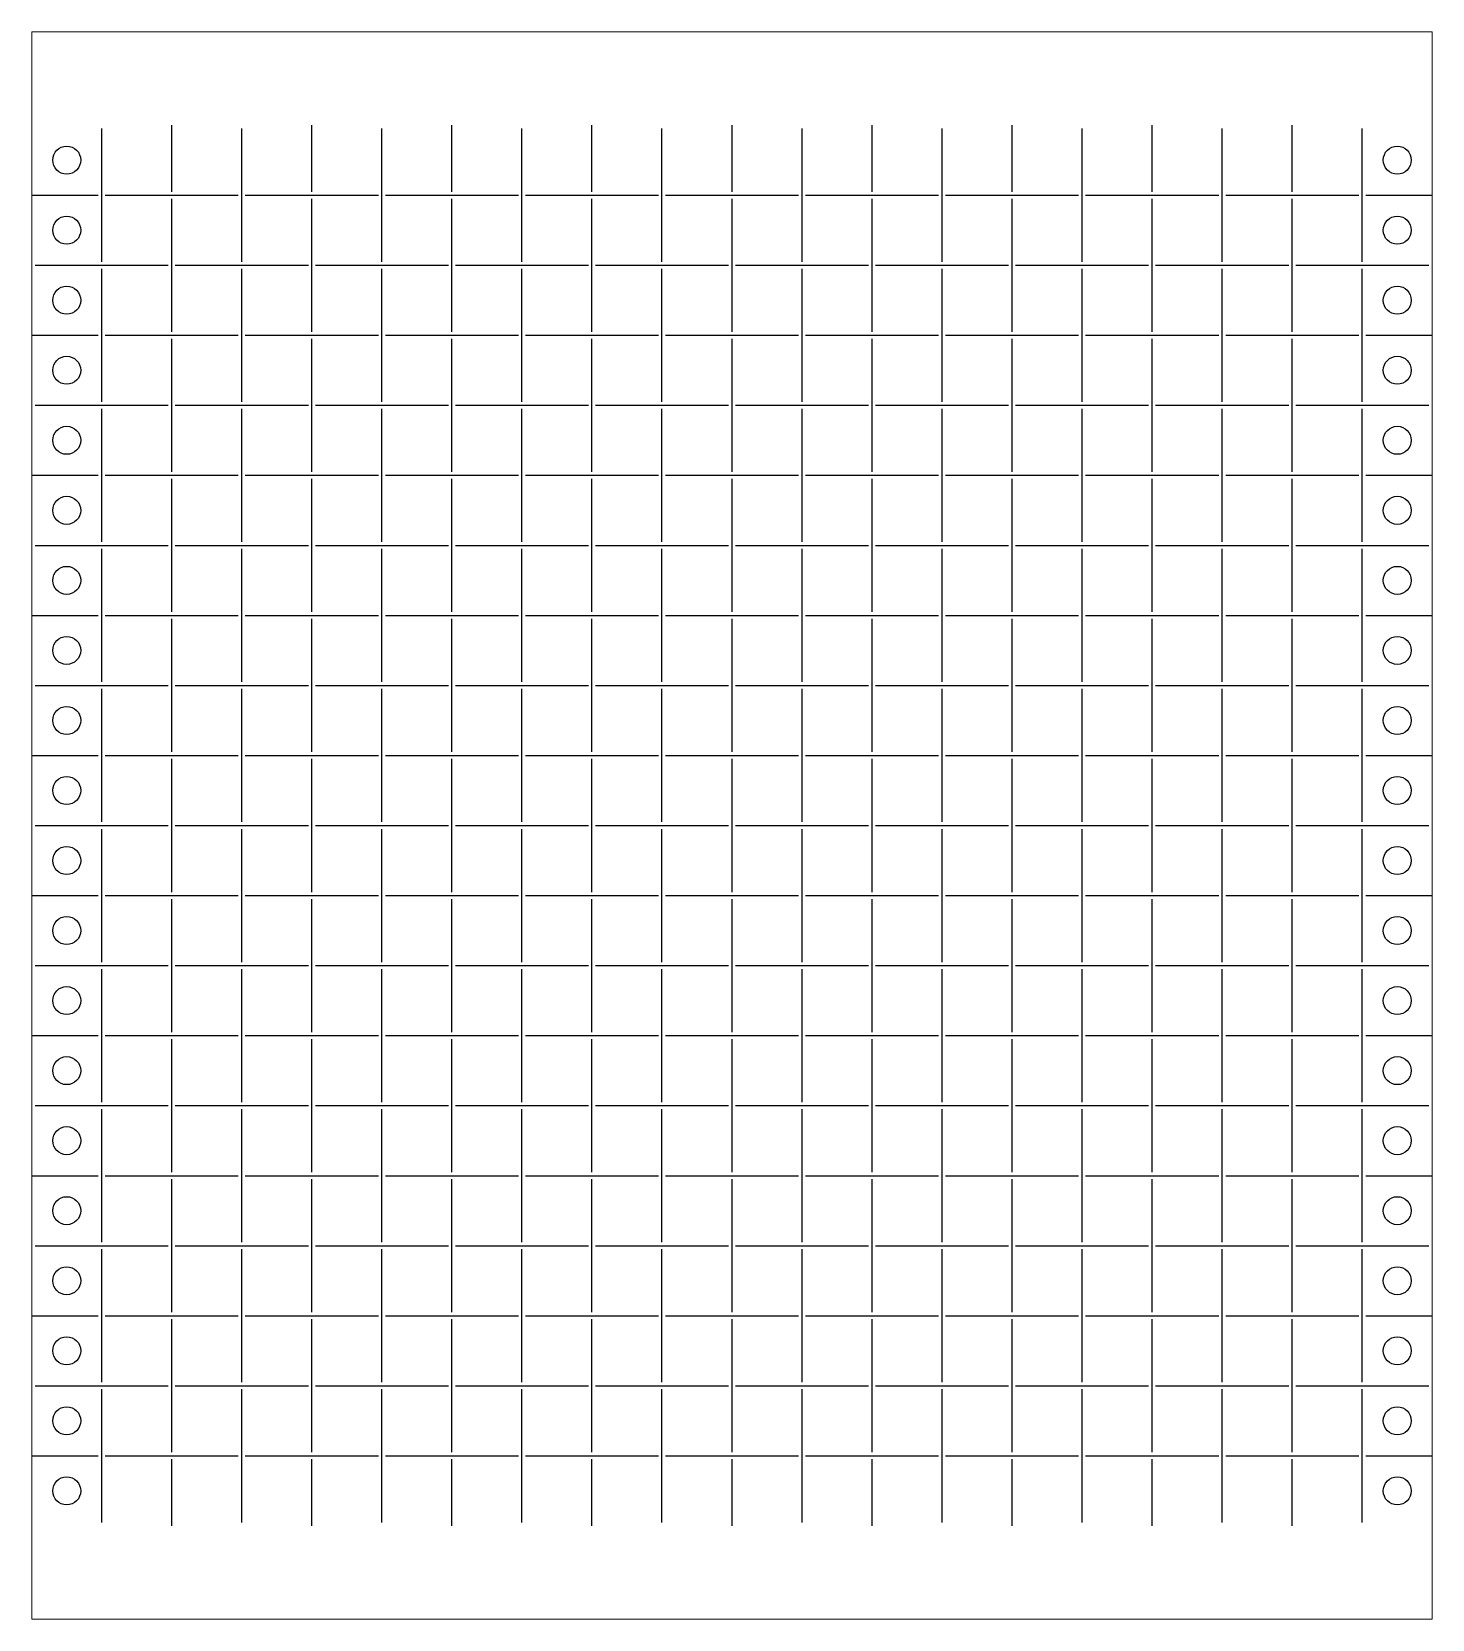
# Model space of a CAD drawing. Header units: metres. Extents: x 0 to 300, y -20 to 320.
import ezdxf

# ---------------------------------------------------------------- set-up
doc = ezdxf.new("R2010")
doc.units = ezdxf.units.M

msp = doc.modelspace()

# ---------------------------------------------------------------- linework, layer by layer
at = {"lineweight": 0}
for p, q in [((0, -20), (0, 320)), ((0, 320), (300, 320)), ((300, -20), (300, 320)), ((0, -20), (300, -20))]:
    msp.add_line(p, q, dxfattribs=at)
for p, q in [((15, 270.75), (15, 299.25)), ((30, 285.75), (30, 300)), ((45, 270.75), (45, 299.25)), ((60, 285.75), (60, 300)), ((75, 270.75), (75, 299.25)), ((90, 285.75), (90, 300)), ((105, 270.75), (105, 299.25)), ((120, 285.75), (120, 300)), ((135, 270.75), (135, 299.25)), ((150, 285.75), (150, 300)), ((165, 270.75), (165, 299.25)), ((180, 285.75), (180, 300)), ((195, 270.75), (195, 299.25)), ((210, 285.75), (210, 300)), ((225, 270.75), (225, 299.25)), ((240, 285.75), (240, 300)), ((255, 270.75), (255, 299.25)), ((270, 285.75), (270, 300)), ((285, 270.75), (285, 299.25)), ((0, 285), (14.25, 285)), ((15.75, 285), (44.25, 285)), ((30, 255.75), (30, 284.25)), ((45.75, 285), (74.25, 285)), ((60, 255.75), (60, 284.25)), ((75.75, 285), (104.25, 285)), ((90, 255.75), (90, 284.25)), ((105.75, 285), (134.25, 285)), ((120, 255.75), (120, 284.25)), ((135.75, 285), (164.25, 285)), ((150, 255.75), (150, 284.25)), ((165.75, 285), (194.25, 285)), ((180, 255.75), (180, 284.25)), ((195.75, 285), (224.25, 285)), ((210, 255.75), (210, 284.25)), ((225.75, 285), (254.25, 285)), ((240, 255.75), (240, 284.25)), ((255.75, 285), (284.25, 285)), ((270, 255.75), (270, 284.25)), ((285.75, 285), (300, 285)), ((0.75, 270), (29.25, 270)), ((15, 240.75), (15, 269.25)), ((30.75, 270), (59.25, 270)), ((45, 240.75), (45, 269.25)), ((60.75, 270), (89.25, 270)), ((75, 240.75), (75, 269.25)), ((90.75, 270), (119.25, 270)), ((105, 240.75), (105, 269.25)), ((120.75, 270), (149.25, 270)), ((135, 240.75), (135, 269.25)), ((150.75, 270), (179.25, 270)), ((165, 240.75), (165, 269.25)), ((180.75, 270), (209.25, 270)), ((195, 240.75), (195, 269.25)), ((210.75, 270), (239.25, 270)), ((225, 240.75), (225, 269.25)), ((240.75, 270), (269.25, 270)), ((255, 240.75), (255, 269.25)), ((270.75, 270), (299.25, 270)), ((285, 240.75), (285, 269.25)), ((0, 255), (14.25, 255)), ((15.75, 255), (44.25, 255)), ((45.75, 255), (74.25, 255)), ((75.75, 255), (104.25, 255)), ((105.75, 255), (134.25, 255)), ((135.75, 255), (164.25, 255)), ((165.75, 255), (194.25, 255)), ((195.75, 255), (224.25, 255)), ((225.75, 255), (254.25, 255)), ((255.75, 255), (284.25, 255)), ((285.75, 255), (300, 255)), ((30, 225.75), (30, 254.25)), ((60, 225.75), (60, 254.25)), ((90, 225.75), (90, 254.25)), ((120, 225.75), (120, 254.25)), ((150, 225.75), (150, 254.25)), ((180, 225.75), (180, 254.25)), ((210, 225.75), (210, 254.25)), ((240, 225.75), (240, 254.25)), ((270, 225.75), (270, 254.25)), ((0.75, 240), (29.25, 240)), ((15, 210.75), (15, 239.25)), ((30.75, 240), (59.25, 240)), ((45, 210.75), (45, 239.25)), ((60.75, 240), (89.25, 240)), ((75, 210.75), (75, 239.25)), ((90.75, 240), (119.25, 240)), ((105, 210.75), (105, 239.25)), ((120.75, 240), (149.25, 240)), ((135, 210.75), (135, 239.25)), ((150.75, 240), (179.25, 240)), ((165, 210.75), (165, 239.25)), ((180.75, 240), (209.25, 240)), ((195, 210.75), (195, 239.25)), ((210.75, 240), (239.25, 240)), ((225, 210.75), (225, 239.25)), ((240.75, 240), (269.25, 240)), ((255, 210.75), (255, 239.25)), ((270.75, 240), (299.25, 240)), ((285, 210.75), (285, 239.25)), ((0, 225), (14.25, 225)), ((15.75, 225), (44.25, 225)), ((45.75, 225), (74.25, 225)), ((75.75, 225), (104.25, 225)), ((105.75, 225), (134.25, 225)), ((135.75, 225), (164.25, 225)), ((165.75, 225), (194.25, 225)), ((195.75, 225), (224.25, 225)), ((225.75, 225), (254.25, 225)), ((255.75, 225), (284.25, 225)), ((285.75, 225), (300, 225)), ((30, 195.75), (30, 224.25)), ((60, 195.75), (60, 224.25)), ((90, 195.75), (90, 224.25)), ((120, 195.75), (120, 224.25)), ((150, 195.75), (150, 224.25)), ((180, 195.75), (180, 224.25)), ((210, 195.75), (210, 224.25)), ((240, 195.75), (240, 224.25)), ((270, 195.75), (270, 224.25)), ((0.75, 210), (29.25, 210)), ((15, 180.75), (15, 209.25)), ((30.75, 210), (59.25, 210)), ((45, 180.75), (45, 209.25)), ((60.75, 210), (89.25, 210)), ((75, 180.75), (75, 209.25)), ((90.75, 210), (119.25, 210)), ((105, 180.75), (105, 209.25)), ((120.75, 210), (149.25, 210)), ((135, 180.75), (135, 209.25)), ((150.75, 210), (179.25, 210)), ((165, 180.75), (165, 209.25)), ((180.75, 210), (209.25, 210)), ((195, 180.75), (195, 209.25)), ((210.75, 210), (239.25, 210)), ((225, 180.75), (225, 209.25)), ((240.75, 210), (269.25, 210)), ((255, 180.75), (255, 209.25)), ((270.75, 210), (299.25, 210)), ((285, 180.75), (285, 209.25)), ((0, 195), (14.25, 195)), ((15.75, 195), (44.25, 195)), ((30, 165.75), (30, 194.25)), ((45.75, 195), (74.25, 195)), ((60, 165.75), (60, 194.25)), ((75.75, 195), (104.25, 195)), ((90, 165.75), (90, 194.25)), ((105.75, 195), (134.25, 195)), ((120, 165.75), (120, 194.25)), ((135.75, 195), (164.25, 195)), ((150, 165.75), (150, 194.25)), ((165.75, 195), (194.25, 195)), ((180, 165.75), (180, 194.25)), ((195.75, 195), (224.25, 195)), ((210, 165.75), (210, 194.25)), ((225.75, 195), (254.25, 195)), ((240, 165.75), (240, 194.25)), ((255.75, 195), (284.25, 195)), ((270, 165.75), (270, 194.25)), ((285.75, 195), (300, 195)), ((0.75, 180), (29.25, 180)), ((15, 150.75), (15, 179.25)), ((30.75, 180), (59.25, 180)), ((45, 150.75), (45, 179.25)), ((60.75, 180), (89.25, 180)), ((75, 150.75), (75, 179.25)), ((90.75, 180), (119.25, 180)), ((105, 150.75), (105, 179.25)), ((120.75, 180), (149.25, 180)), ((135, 150.75), (135, 179.25)), ((150.75, 180), (179.25, 180)), ((165, 150.75), (165, 179.25)), ((180.75, 180), (209.25, 180)), ((195, 150.75), (195, 179.25)), ((210.75, 180), (239.25, 180)), ((225, 150.75), (225, 179.25)), ((240.75, 180), (269.25, 180)), ((255, 150.75), (255, 179.25)), ((270.75, 180), (299.25, 180)), ((285, 150.75), (285, 179.25)), ((0, 165), (14.25, 165)), ((15.75, 165), (44.25, 165)), ((30, 135.75), (30, 164.25)), ((45.75, 165), (74.25, 165)), ((60, 135.75), (60, 164.25)), ((75.75, 165), (104.25, 165)), ((90, 135.75), (90, 164.25)), ((105.75, 165), (134.25, 165)), ((120, 135.75), (120, 164.25)), ((135.75, 165), (164.25, 165)), ((150, 135.75), (150, 164.25)), ((165.75, 165), (194.25, 165)), ((180, 135.75), (180, 164.25)), ((195.75, 165), (224.25, 165)), ((210, 135.75), (210, 164.25)), ((225.75, 165), (254.25, 165)), ((240, 135.75), (240, 164.25)), ((255.75, 165), (284.25, 165)), ((270, 135.75), (270, 164.25)), ((285.75, 165), (300, 165)), ((0.75, 150), (29.25, 150)), ((30.75, 150), (59.25, 150)), ((60.75, 150), (89.25, 150)), ((90.75, 150), (119.25, 150)), ((120.75, 150), (149.25, 150)), ((150.75, 150), (179.25, 150)), ((180.75, 150), (209.25, 150)), ((210.75, 150), (239.25, 150)), ((240.75, 150), (269.25, 150)), ((270.75, 150), (299.25, 150)), ((15, 120.75), (15, 149.25)), ((45, 120.75), (45, 149.25)), ((75, 120.75), (75, 149.25)), ((105, 120.75), (105, 149.25)), ((135, 120.75), (135, 149.25)), ((165, 120.75), (165, 149.25)), ((195, 120.75), (195, 149.25)), ((225, 120.75), (225, 149.25)), ((255, 120.75), (255, 149.25)), ((285, 120.75), (285, 149.25)), ((0, 135), (14.25, 135)), ((15.75, 135), (44.25, 135)), ((30, 105.75), (30, 134.25)), ((45.75, 135), (74.25, 135)), ((60, 105.75), (60, 134.25)), ((75.75, 135), (104.25, 135)), ((90, 105.75), (90, 134.25)), ((105.75, 135), (134.25, 135)), ((120, 105.75), (120, 134.25)), ((135.75, 135), (164.25, 135)), ((150, 105.75), (150, 134.25)), ((165.75, 135), (194.25, 135)), ((180, 105.75), (180, 134.25)), ((195.75, 135), (224.25, 135)), ((210, 105.75), (210, 134.25)), ((225.75, 135), (254.25, 135)), ((240, 105.75), (240, 134.25)), ((255.75, 135), (284.25, 135)), ((270, 105.75), (270, 134.25)), ((285.75, 135), (300, 135)), ((0.75, 120), (29.25, 120)), ((15, 90.75), (15, 119.25)), ((30.75, 120), (59.25, 120)), ((45, 90.75), (45, 119.25)), ((60.75, 120), (89.25, 120)), ((75, 90.75), (75, 119.25)), ((90.75, 120), (119.25, 120)), ((105, 90.75), (105, 119.25)), ((120.75, 120), (149.25, 120)), ((135, 90.75), (135, 119.25)), ((150.75, 120), (179.25, 120)), ((165, 90.75), (165, 119.25)), ((180.75, 120), (209.25, 120)), ((195, 90.75), (195, 119.25)), ((210.75, 120), (239.25, 120)), ((225, 90.75), (225, 119.25)), ((240.75, 120), (269.25, 120)), ((255, 90.75), (255, 119.25)), ((270.75, 120), (299.25, 120)), ((285, 90.75), (285, 119.25)), ((0, 105), (14.25, 105)), ((15.75, 105), (44.25, 105)), ((30, 75.75), (30, 104.25)), ((45.75, 105), (74.25, 105)), ((60, 75.75), (60, 104.25)), ((75.75, 105), (104.25, 105)), ((90, 75.75), (90, 104.25)), ((105.75, 105), (134.25, 105)), ((120, 75.75), (120, 104.25)), ((135.75, 105), (164.25, 105)), ((150, 75.75), (150, 104.25)), ((165.75, 105), (194.25, 105)), ((180, 75.75), (180, 104.25)), ((195.75, 105), (224.25, 105)), ((210, 75.75), (210, 104.25)), ((225.75, 105), (254.25, 105)), ((240, 75.75), (240, 104.25)), ((255.75, 105), (284.25, 105)), ((270, 75.75), (270, 104.25)), ((285.75, 105), (300, 105)), ((0.75, 90), (29.25, 90)), ((15, 60.75), (15, 89.25)), ((30.75, 90), (59.25, 90)), ((45, 60.75), (45, 89.25)), ((60.75, 90), (89.25, 90)), ((75, 60.75), (75, 89.25)), ((90.75, 90), (119.25, 90)), ((105, 60.75), (105, 89.25)), ((120.75, 90), (149.25, 90)), ((135, 60.75), (135, 89.25)), ((150.75, 90), (179.25, 90)), ((165, 60.75), (165, 89.25)), ((180.75, 90), (209.25, 90)), ((195, 60.75), (195, 89.25)), ((210.75, 90), (239.25, 90)), ((225, 60.75), (225, 89.25)), ((240.75, 90), (269.25, 90)), ((255, 60.75), (255, 89.25)), ((270.75, 90), (299.25, 90)), ((285, 60.75), (285, 89.25)), ((0, 75), (14.25, 75)), ((15.75, 75), (44.25, 75)), ((45.75, 75), (74.25, 75)), ((75.75, 75), (104.25, 75)), ((105.75, 75), (134.25, 75)), ((135.75, 75), (164.25, 75)), ((165.75, 75), (194.25, 75)), ((195.75, 75), (224.25, 75)), ((225.75, 75), (254.25, 75)), ((255.75, 75), (284.25, 75)), ((285.75, 75), (300, 75)), ((30, 45.75), (30, 74.25)), ((60, 45.75), (60, 74.25)), ((90, 45.75), (90, 74.25)), ((120, 45.75), (120, 74.25)), ((150, 45.75), (150, 74.25)), ((180, 45.75), (180, 74.25)), ((210, 45.75), (210, 74.25)), ((240, 45.75), (240, 74.25)), ((270, 45.75), (270, 74.25)), ((0.75, 60), (29.25, 60)), ((15, 30.75), (15, 59.25)), ((30.75, 60), (59.25, 60)), ((45, 30.75), (45, 59.25)), ((60.75, 60), (89.25, 60)), ((75, 30.75), (75, 59.25)), ((90.75, 60), (119.25, 60)), ((105, 30.75), (105, 59.25)), ((120.75, 60), (149.25, 60)), ((135, 30.75), (135, 59.25)), ((150.75, 60), (179.25, 60)), ((165, 30.75), (165, 59.25)), ((180.75, 60), (209.25, 60)), ((195, 30.75), (195, 59.25)), ((210.75, 60), (239.25, 60)), ((225, 30.75), (225, 59.25)), ((240.75, 60), (269.25, 60)), ((255, 30.75), (255, 59.25)), ((270.75, 60), (299.25, 60)), ((285, 30.75), (285, 59.25)), ((0, 45), (14.25, 45)), ((15.75, 45), (44.25, 45)), ((30, 15.75), (30, 44.25)), ((45.75, 45), (74.25, 45)), ((60, 15.75), (60, 44.25)), ((75.75, 45), (104.25, 45)), ((90, 15.75), (90, 44.25)), ((105.75, 45), (134.25, 45)), ((120, 15.75), (120, 44.25)), ((135.75, 45), (164.25, 45)), ((150, 15.75), (150, 44.25)), ((165.75, 45), (194.25, 45)), ((180, 15.75), (180, 44.25)), ((195.75, 45), (224.25, 45)), ((210, 15.75), (210, 44.25)), ((225.75, 45), (254.25, 45)), ((240, 15.75), (240, 44.25)), ((255.75, 45), (284.25, 45)), ((270, 15.75), (270, 44.25)), ((285.75, 45), (300, 45)), ((0.75, 30), (29.25, 30)), ((15, 0.75), (15, 29.25)), ((30.75, 30), (59.25, 30)), ((45, 0.75), (45, 29.25)), ((60.75, 30), (89.25, 30)), ((75, 0.75), (75, 29.25)), ((90.75, 30), (119.25, 30)), ((105, 0.75), (105, 29.25)), ((120.75, 30), (149.25, 30)), ((135, 0.75), (135, 29.25)), ((150.75, 30), (179.25, 30)), ((165, 0.75), (165, 29.25)), ((180.75, 30), (209.25, 30)), ((195, 0.75), (195, 29.25)), ((210.75, 30), (239.25, 30)), ((225, 0.75), (225, 29.25)), ((240.75, 30), (269.25, 30)), ((255, 0.75), (255, 29.25)), ((270.75, 30), (299.25, 30)), ((285, 0.75), (285, 29.25)), ((0, 15), (14.25, 15)), ((15.75, 15), (44.25, 15)), ((30, 0), (30, 14.25)), ((45.75, 15), (74.25, 15)), ((60, 0), (60, 14.25)), ((75.75, 15), (104.25, 15)), ((90, 0), (90, 14.25)), ((105.75, 15), (134.25, 15)), ((120, 0), (120, 14.25)), ((135.75, 15), (164.25, 15)), ((150, 0), (150, 14.25)), ((165.75, 15), (194.25, 15)), ((180, 0), (180, 14.25)), ((195.75, 15), (224.25, 15)), ((210, 0), (210, 14.25)), ((225.75, 15), (254.25, 15)), ((240, 0), (240, 14.25)), ((255.75, 15), (284.25, 15)), ((270, 0), (270, 14.25)), ((285.75, 15), (300, 15))]:
    msp.add_line(p, q)
for centre in [(7.5, 292.5), (292.5, 292.5), (7.5, 277.5), (292.5, 277.5), (7.5, 262.5), (292.5, 262.5), (7.5, 247.5), (292.5, 247.5), (7.5, 232.5), (292.5, 232.5), (7.5, 217.5), (292.5, 217.5), (7.5, 202.5), (292.5, 202.5), (7.5, 187.5), (292.5, 187.5), (7.5, 172.5), (292.5, 172.5), (7.5, 157.5), (292.5, 157.5), (7.5, 142.5), (292.5, 142.5), (7.5, 127.5), (292.5, 127.5), (7.5, 112.5), (292.5, 112.5), (7.5, 97.5), (292.5, 97.5), (7.5, 82.5), (292.5, 82.5), (7.5, 67.5), (292.5, 67.5), (7.5, 52.5), (292.5, 52.5), (7.5, 37.5), (292.5, 37.5), (7.5, 22.5), (292.5, 22.5), (7.5, 7.5), (292.5, 7.5)]:
    msp.add_circle(centre, 3)

doc.saveas('drawing.dxf')
